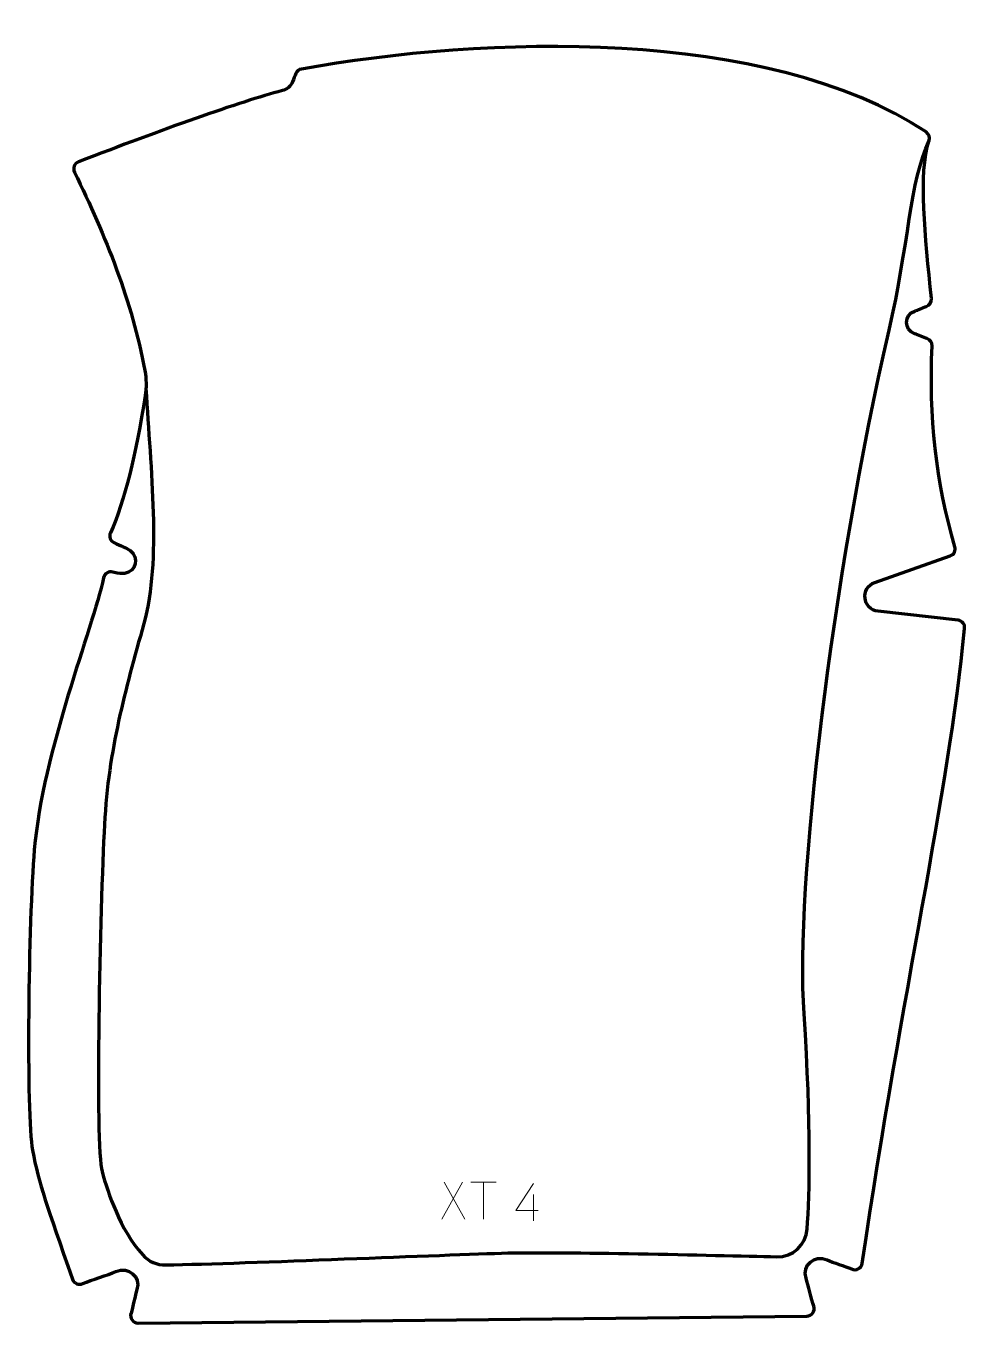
# Model space of a CAD drawing. Header units: millimetres. Extents: x -315 to 314, y -428 to 442.
import ezdxf

# ---------------------------------------------------------------- set-up
doc = ezdxf.new("R2010")
doc.units = ezdxf.units.MM
doc.header["$MEASUREMENT"] = 0
doc.layers.add('layer 1', color=7, linetype='Continuous')
doc.layers.add('layer 2', color=7, linetype='Continuous')

msp = doc.modelspace()

# ---------------------------------------------------------------- linework, layer by layer
at = {"layer": 'layer 1', "color": 230, "lineweight": 200}
msp.add_open_spline([(-277.1911, -401.4944), (-279.9932, -402.7132), (-283.2338, -401.5731), (-284.2286, -398.6835), (-284.2286, -398.6835), (-301.4502, -348.6692), (-306.7965, -335.2506), (-311.0285, -312.1775), (-311.0285, -312.1775), (-315.4109, -288.2828), (-313.8369, -157.6224), (-309.8329, -110.6624), (-309.8329, -110.6624), (-304.1578, -44.1041), (-270.8192, 37.1781), (-263.3781, 71.8029), (-263.3781, 71.8029), (-262.7752, 74.6085), (-259.9395, 76.3301), (-257.172, 75.5719), (-257.172, 75.5719), (-252.7115, 74.3499), (-251.4729, 74.4311), (-249.3474, 74.6822), (-249.3474, 74.6822), (-241.9669, 75.5543), (-239.0865, 85.6279), (-245.5152, 89.9445), (-245.5152, 89.9445), (-248.7547, 92.1197), (-251.541, 92.8961), (-256.4668, 95.3652), (-256.4668, 95.3652), (-258.854, 96.5619), (-259.8775, 99.4225), (-258.7891, 101.8606), (-258.7891, 101.8606), (-249.1968, 123.3536), (-241.6928, 154.5589), (-235.4924, 193.7789), (-235.4924, 193.7789), (-234.603, 199.4035), (-234.7061, 205.139), (-235.7418, 210.7387), (-235.7418, 210.7387), (-244.302, 257.0204), (-261.8516, 300.6103), (-282.9354, 343.8347), (-282.9354, 343.8347), (-284.2188, 346.466), (-282.9699, 349.633), (-280.2384, 350.6867), (-280.2384, 350.6867), (-224.2945, 372.2717), (-172.6048, 390.7821), (-143.4956, 398.4758), (-143.4956, 398.4758), (-140.4622, 399.2776), (-137.9864, 401.4645), (-136.8049, 404.3714), (-136.8049, 404.3714), (-136.0458, 406.2394), (-135.2012, 408.3169), (-134.5599, 409.8956), (-134.5599, 409.8956), (-133.9157, 411.4799), (-132.5084, 412.6253), (-130.8253, 412.9291), (-130.8253, 412.9291), (-9.4412, 434.8182), (180.599, 441.8212), (287.8439, 370.6991), (287.8439, 370.6991), (289.7288, 369.4489), (290.5568, 367.0807), (289.829, 364.9393), (289.829, 364.9393), (282.4531, 343.2393), (287.1948, 300.6389), (291.3911, 258.9786), (291.3911, 258.9786), (291.6285, 256.6221), (290.1535, 254.504), (287.9222, 253.7095), (287.9222, 253.7095), (285.965, 253.0128), (282.1564, 251.3375), (280.1992, 250.6404), (280.1992, 250.6404), (272.8283, 248.0164), (272.8339, 237.976), (280.2165, 235.3845), (280.2165, 235.3845), (282.2855, 234.658), (286.3203, 232.9249), (288.39, 232.1986), (288.39, 232.1986), (290.537, 231.445), (292.0014, 229.4575), (291.8871, 227.1849), (291.8871, 227.1849), (289.5302, 180.3713), (294.4253, 135.5078), (307.15, 92.615), (307.15, 92.615), (307.9074, 90.0609), (306.5358, 87.3618), (304.0237, 86.4763), (304.0237, 86.4763), (304.0237, 86.4763), (253.4957, 68.663), (253.4957, 68.663), (253.4957, 68.663), (243.4892, 65.1357), (245.1479, 50.5039), (255.6896, 49.3055), (255.6896, 49.3055), (255.6896, 49.3055), (309.2215, 43.2204), (309.2215, 43.2204), (309.2215, 43.2204), (311.9404, 42.9111), (313.9025, 40.4748), (313.632, 37.7517), (313.632, 37.7517), (302.2312, -76.9894), (272.2402, -203.353), (245.0054, -388.0592), (245.0054, -388.0592), (244.5041, -391.4607), (240.8924, -393.1632), (237.7498, -391.7687), (237.7498, -391.7687), (233.7687, -390.0023), (225.3973, -387.4736), (221.4162, -385.7069), (221.4162, -385.7069), (213.1019, -382.0179), (204.6448, -389.2777), (207.3858, -397.9514), (207.3858, -397.9514), (208.8489, -402.5806), (211.0671, -412.0477), (212.5304, -416.6769), (212.5304, -416.6769), (213.5662, -419.9549), (211.313, -423.3271), (207.8755, -423.3624), (207.8755, -423.3624), (207.8755, -423.3624), (-240.232, -427.9961), (-240.232, -427.9961), (-240.232, -427.9961), (-243.6761, -428.0318), (-246.0436, -424.6818), (-245.0192, -421.3935), (-245.0192, -421.3935), (-243.7943, -417.4618), (-242.2308, -409.4827), (-241.006, -405.5506), (-241.006, -405.5506), (-238.327, -396.9513), (-246.8293, -389.8834), (-255.0885, -393.4761), (-255.0885, -393.4761), (-260.5865, -395.8679), (-271.693, -399.1026), (-277.1911, -401.4944)], degree=3, knots=[0, 0, 0, 0, 0.02325581, 0.02325581, 0.02325581, 0.02325581, 0.04651163, 0.04651163, 0.04651163, 0.04651163, 0.06976744, 0.06976744, 0.06976744, 0.06976744, 0.09302326, 0.09302326, 0.09302326, 0.09302326, 0.11627907, 0.11627907, 0.11627907, 0.11627907, 0.13953488, 0.13953488, 0.13953488, 0.13953488, 0.1627907, 0.1627907, 0.1627907, 0.1627907, 0.18604651, 0.18604651, 0.18604651, 0.18604651, 0.20930233, 0.20930233, 0.20930233, 0.20930233, 0.23255814, 0.23255814, 0.23255814, 0.23255814, 0.25581395, 0.25581395, 0.25581395, 0.25581395, 0.27906977, 0.27906977, 0.27906977, 0.27906977, 0.30232558, 0.30232558, 0.30232558, 0.30232558, 0.3255814, 0.3255814, 0.3255814, 0.3255814, 0.34883721, 0.34883721, 0.34883721, 0.34883721, 0.37209302, 0.37209302, 0.37209302, 0.37209302, 0.39534884, 0.39534884, 0.39534884, 0.39534884, 0.41860465, 0.41860465, 0.41860465, 0.41860465, 0.44186047, 0.44186047, 0.44186047, 0.44186047, 0.46511628, 0.46511628, 0.46511628, 0.46511628, 0.48837209, 0.48837209, 0.48837209, 0.48837209, 0.51162791, 0.51162791, 0.51162791, 0.51162791, 0.53488372, 0.53488372, 0.53488372, 0.53488372, 0.55813953, 0.55813953, 0.55813953, 0.55813953, 0.58139535, 0.58139535, 0.58139535, 0.58139535, 0.60465116, 0.60465116, 0.60465116, 0.60465116, 0.62790698, 0.62790698, 0.62790698, 0.62790698, 0.65116279, 0.65116279, 0.65116279, 0.65116279, 0.6744186, 0.6744186, 0.6744186, 0.6744186, 0.69767442, 0.69767442, 0.69767442, 0.69767442, 0.72093023, 0.72093023, 0.72093023, 0.72093023, 0.74418605, 0.74418605, 0.74418605, 0.74418605, 0.76744186, 0.76744186, 0.76744186, 0.76744186, 0.79069767, 0.79069767, 0.79069767, 0.79069767, 0.81395349, 0.81395349, 0.81395349, 0.81395349, 0.8372093, 0.8372093, 0.8372093, 0.8372093, 0.86046512, 0.86046512, 0.86046512, 0.86046512, 0.88372093, 0.88372093, 0.88372093, 0.88372093, 0.90697674, 0.90697674, 0.90697674, 0.90697674, 0.93023256, 0.93023256, 0.93023256, 0.93023256, 0.95348837, 0.95348837, 0.95348837, 0.95348837, 1, 1, 1, 1], dxfattribs=at)
at = {"layer": 'layer 1', "color": 250, "lineweight": 9}
for points in [[(-22.8672, -333.4539), (-22.8672, -333.4539), (-36.6078, -358.3497), (-36.6078, -358.3497)], [(-35.1532, -333.4539), (-35.1532, -333.4539), (-21.4126, -358.4074), (-21.4126, -358.4074)], [(-17.2311, -333.4485), (-17.2311, -333.4485), (-0.2439, -333.4485), (-0.2439, -333.4485)], [(-8.7373, -358.3785), (-8.7373, -358.3785), (-8.7373, -333.425), (-8.7373, -333.425)], [(24.8113, -341.7723), (24.8113, -341.7723), (24.8113, -359.437), (24.8113, -359.437)]]:
    msp.add_open_spline(points, degree=3, dxfattribs=at)
msp.add_open_spline([(27.7554, -352.5334), (27.7554, -352.5334), (12.9337, -352.5334), (12.9337, -352.5334), (12.9337, -352.5334), (12.9337, -352.5334), (24.8113, -334.4629), (24.8113, -334.4629)], degree=3, knots=[0, 0, 0, 0, 0.33333333, 0.33333333, 0.33333333, 0.33333333, 1, 1, 1, 1], dxfattribs=at)
at = {"layer": 'layer 2', "color": 142, "lineweight": 200}
msp.add_open_spline([(-234.9699, 198.6954), (-231.9815, 143.7121), (-224.6437, 83.8401), (-236.4078, 41.1826), (-236.4078, 41.1826), (-249.0313, -4.5926), (-260.0372, -42.6827), (-262.8259, -93.6817), (-262.8259, -93.6817), (-265.8348, -148.6995), (-269.1932, -309.7281), (-264.412, -326.4624), (-264.412, -326.4624), (-260.2048, -341.187), (-252.7587, -364.7034), (-237.1875, -382.3536), (-237.1875, -382.3536), (-233.3122, -386.7468), (-227.6875, -389.1922), (-221.8307, -389.0755), (-221.8307, -389.0755), (-166.0237, -387.9656), (-34.9649, -382.1808), (7.5168, -381.048), (7.5168, -381.048), (42.7498, -380.1085), (145.3598, -382.5251), (187.6565, -383.6025), (187.6565, -383.6025), (198.3633, -383.8752), (207.3813, -375.6671), (208.1161, -364.9818), (208.1161, -364.9818), (209.7171, -341.7095), (211.0287, -295.9027), (206.0142, -220.6788), (206.0142, -220.6788), (200.3258, -135.3433), (224.4625, 70.9722), (263.05, 237.8089), (263.05, 237.8089), (276.1042, 294.2495), (277.0553, 338.1198), (289.829, 364.9394)], degree=3, knots=[0, 0, 0, 0, 0.08333333, 0.08333333, 0.08333333, 0.08333333, 0.16666667, 0.16666667, 0.16666667, 0.16666667, 0.25, 0.25, 0.25, 0.25, 0.33333333, 0.33333333, 0.33333333, 0.33333333, 0.41666667, 0.41666667, 0.41666667, 0.41666667, 0.5, 0.5, 0.5, 0.5, 0.58333333, 0.58333333, 0.58333333, 0.58333333, 0.66666667, 0.66666667, 0.66666667, 0.66666667, 0.75, 0.75, 0.75, 0.75, 0.83333333, 0.83333333, 0.83333333, 0.83333333, 1, 1, 1, 1], dxfattribs=at)

doc.saveas('drawing.dxf')
